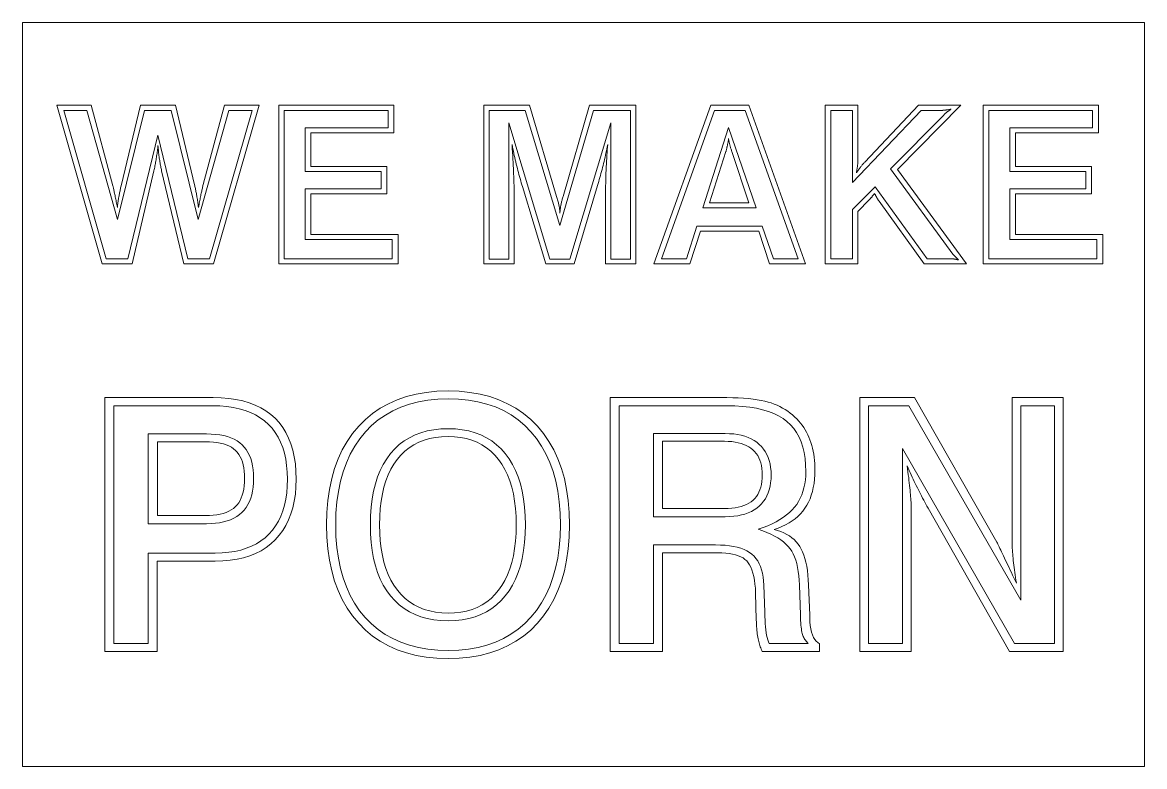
# Model space of a CAD drawing. Extents: x 18 to 197, y 25 to 142.
# Drawn here: x 18 to 88.7, y 95.1 to 142 of the extents above; entities that cross this region are included whole.
import ezdxf

# ---------------------------------------------------------------- set-up
doc = ezdxf.new("R2010")
doc.units = 0

msp = doc.modelspace()

# ---------------------------------------------------------------- linework, layer by layer
at = {"color": 7, "lineweight": 13}
for points in [[(18, 95.125595), (18, 142), (88.680244, 142), (88.680244, 95.125595)], [(23.014256, 126.788864), (20.156143, 136.788864), (22.321793, 136.788864), (23.699932, 131.710785), (23.708418, 131.673584), (23.717583, 131.632584), (23.727427, 131.587784), (23.737949, 131.539169), (23.749151, 131.486755), (23.761032, 131.430542), (23.77359, 131.370529), (23.786829, 131.306717), (23.800747, 131.239105), (23.815342, 131.167679), (23.830414, 131.093552), (23.845757, 131.017792), (23.86137, 130.940384), (23.877256, 130.861374), (23.893415, 130.780716), (23.909843, 130.698441), (23.926544, 130.614532), (23.943516, 130.528992), (23.96076, 130.441818), (23.978275, 130.353012), (23.987881, 130.42865), (23.997692, 130.503464), (24.007706, 130.577454), (24.017923, 130.65065), (24.028343, 130.723007), (24.038967, 130.794571), (24.049797, 130.865311), (24.060829, 130.935226), (24.072063, 131.004349), (24.083504, 131.072632), (24.095215, 131.140121), (24.107264, 131.206787), (24.119654, 131.272644), (24.132383, 131.337677), (24.145451, 131.401901), (24.158859, 131.465302), (24.172607, 131.527893), (24.186693, 131.589676), (24.20112, 131.650635), (24.215885, 131.710785), (25.437881, 136.788864), (27.630686, 136.788864), (28.839104, 131.771896), (28.852613, 131.716797), (28.865988, 131.660141), (28.879227, 131.601929), (28.89233, 131.54216), (28.905296, 131.48082), (28.918125, 131.417923), (28.93082, 131.353455), (28.94338, 131.287445), (28.955805, 131.219849), (28.968092, 131.150711), (28.980312, 131.079803), (28.992531, 131.006927), (29.004751, 130.932068), (29.016972, 130.855255), (29.029192, 130.776474), (29.041412, 130.695724), (29.053631, 130.612991), (29.065853, 130.528305), (29.078072, 130.44165), (29.090292, 130.353012), (29.106518, 130.441788), (29.122608, 130.528854), (29.138561, 130.614227), (29.154379, 130.697891), (29.170061, 130.779861), (29.185608, 130.860153), (29.201017, 130.938721), (29.216293, 131.01561), (29.231434, 131.090805), (29.246437, 131.164291), (29.261236, 131.235947), (29.275764, 131.305634), (29.29002, 131.373352), (29.304005, 131.439102), (29.317719, 131.502884), (29.331161, 131.564697), (29.344332, 131.624542), (29.357229, 131.682419), (29.369858, 131.738327), (29.382214, 131.792252), (30.733196, 136.788864), (32.905636, 136.788864), (30.040733, 126.788864), (28.160217, 126.788864), (26.768499, 132.66124), (26.7537, 132.72583), (26.739172, 132.791992), (26.724915, 132.859711), (26.71093, 132.928986), (26.697216, 132.999832), (26.683775, 133.072235), (26.670605, 133.146194), (26.657705, 133.221725), (26.645079, 133.298813), (26.632723, 133.377457), (26.620773, 133.457596), (26.609367, 133.539169), (26.598507, 133.622162), (26.588188, 133.706589), (26.578411, 133.792435), (26.56918, 133.8797), (26.56049, 133.968399), (26.552341, 134.058517), (26.544739, 134.15007), (26.537678, 134.243042), (26.528038, 134.159134), (26.518126, 134.07576), (26.507942, 133.992935), (26.497488, 133.91066), (26.486761, 133.828918), (26.475763, 133.747726), (26.464493, 133.667068), (26.452953, 133.58696), (26.441141, 133.507401), (26.429056, 133.428375), (26.416634, 133.349762), (26.403801, 133.271423), (26.390564, 133.193344), (26.376919, 133.11554), (26.362865, 133.03801), (26.348404, 132.960754), (26.333536, 132.883774), (26.318262, 132.807053), (26.30258, 132.730621), (26.286489, 132.654449), (24.90835, 126.788864)], [(23.265444, 127.107941), (24.643585, 127.107941), (26.537678, 134.908356), (28.424984, 127.107941), (29.789545, 127.107941), (32.471146, 136.462997), (30.997963, 136.462997), (29.063137, 129.585876), (27.365919, 136.462997), (25.68907, 136.462997), (23.991854, 129.585876), (22.057026, 136.462997), (20.59742, 136.462997)], [(34.141209, 126.788864), (34.141209, 136.788864), (41.398506, 136.788864), (41.398506, 135.050919), (36.171082, 135.050919), (36.171082, 132.919205), (40.950439, 132.919205), (40.950439, 131.20842), (36.171082, 131.20842), (36.171082, 128.635437), (41.663269, 128.635437), (41.663269, 126.788864)], [(34.487442, 127.107941), (41.296673, 127.107941), (41.296673, 128.31636), (35.818058, 128.31636), (35.818058, 131.513916), (40.60421, 131.513916), (40.60421, 132.600128), (35.818058, 132.600128), (35.818058, 135.369995), (41.031906, 135.369995), (41.031906, 136.462997), (34.487442, 136.462997)], [(47.053631, 126.788864), (47.053631, 136.788864), (49.945686, 136.788864), (51.642906, 131.045486), (51.665276, 130.970947), (51.686218, 130.899384), (51.705734, 130.830826), (51.723827, 130.765244), (51.740494, 130.702652), (51.755737, 130.643036), (51.76955, 130.586426), (51.78194, 130.532791), (51.792908, 130.482147), (51.802444, 130.434479), (51.810898, 130.388519), (51.8186, 130.342972), (51.825558, 130.297821), (51.831772, 130.253082), (51.837234, 130.208755), (51.841953, 130.164825), (51.845928, 130.121307), (51.849152, 130.078201), (51.851631, 130.035507), (51.853359, 129.99321), (51.85767, 130.043442), (51.862457, 130.093689), (51.867722, 130.143921), (51.873455, 130.194153), (51.879669, 130.2444), (51.886353, 130.294632), (51.893517, 130.344879), (51.901154, 130.395111), (51.909264, 130.445343), (51.917854, 130.49559), (51.927124, 130.546295), (51.937271, 130.597961), (51.948303, 130.650574), (51.96022, 130.704132), (51.973015, 130.758652), (51.986694, 130.814117), (52.001255, 130.870529), (52.016701, 130.927902), (52.033028, 130.986221), (52.050236, 131.045486), (53.713509, 136.788864), (56.646301, 136.788864), (56.646301, 126.788864), (54.718262, 126.788864), (54.718262, 130.373383), (54.718636, 130.599991), (54.719753, 130.823624), (54.721622, 131.044266), (54.724236, 131.261917), (54.727596, 131.476578), (54.731705, 131.688248), (54.736557, 131.896942), (54.742157, 132.102646), (54.748505, 132.305359), (54.7556, 132.505096), (54.763443, 132.701553), (54.77203, 132.894501), (54.781364, 133.083908), (54.791447, 133.269791), (54.802273, 133.452133), (54.81385, 133.630951), (54.826172, 133.806244), (54.839237, 133.977997), (54.853054, 134.146225), (54.867615, 134.310928), (54.840221, 134.174271), (54.812355, 134.038559), (54.784012, 133.903793), (54.755192, 133.769989), (54.725899, 133.637131), (54.696133, 133.505219), (54.665886, 133.374268), (54.635162, 133.244263), (54.60397, 133.115204), (54.5723, 132.987091), (54.540157, 132.859741), (54.507534, 132.732925), (54.474438, 132.606644), (54.440868, 132.480927), (54.406822, 132.355728), (54.372299, 132.231094), (54.337303, 132.106995), (54.301834, 131.983429), (54.265888, 131.860413), (54.229462, 131.737946), (52.742702, 126.788864), (50.96402, 126.788864), (49.490837, 131.656479), (49.454346, 131.780548), (49.41819, 131.90564), (49.382381, 132.031738), (49.346909, 132.158859), (49.311779, 132.287003), (49.276985, 132.416153), (49.242531, 132.546326), (49.20842, 132.677521), (49.174644, 132.809738), (49.141209, 132.942978), (49.108246, 133.07695), (49.075897, 133.211395), (49.044159, 133.346329), (49.013035, 133.481735), (48.982517, 133.617615), (48.952614, 133.753967), (48.923317, 133.890793), (48.894638, 134.028107), (48.866562, 134.165878), (48.839104, 134.304138), (48.853596, 134.058075), (48.86721, 133.822266), (48.87994, 133.59671), (48.891785, 133.381393), (48.902748, 133.176346), (48.91283, 132.981537), (48.922028, 132.796982), (48.930344, 132.622665), (48.937782, 132.458618), (48.944328, 132.304825), (48.950134, 132.158554), (48.95533, 132.017105), (48.959911, 131.880478), (48.963882, 131.748672), (48.967243, 131.621689), (48.969994, 131.499527), (48.97213, 131.382172), (48.973656, 131.269653), (48.974575, 131.161942), (48.97488, 131.059067), (48.97488, 130.373383), (48.97488, 126.788864)], [(47.406654, 127.09436), (48.628647, 127.09436), (48.628647, 135.675491), (51.228783, 127.09436), (52.477936, 127.09436), (55.064495, 135.675491), (55.064495, 127.09436), (56.300068, 127.09436), (56.300068, 136.462997), (53.978275, 136.462997), (51.853359, 129.205704), (49.667343, 136.462997), (47.406654, 136.462997)], [(57.780041, 126.788864), (61.350983, 136.788864), (63.754242, 136.788864), (67.33197, 126.788864), (65.050919, 126.788864), (64.378815, 128.845886), (60.71283, 128.845886), (60.040733, 126.788864)], [(58.24847, 127.107941), (59.82349, 127.107941), (60.47522, 129.164963), (64.602852, 129.164963), (65.302109, 127.107941), (66.85675, 127.107941), (63.516632, 136.462997), (61.588593, 136.462997)], [(68.567551, 126.788864), (68.567551, 136.788864), (70.624573, 136.788864), (70.624573, 133.292603), (70.624298, 133.264771), (70.623489, 133.235565), (70.622131, 133.205017), (70.620224, 133.173111), (70.617783, 133.139847), (70.614799, 133.105225), (70.611267, 133.069244), (70.607193, 133.031906), (70.602577, 132.99321), (70.59742, 132.953156), (70.591858, 132.912155), (70.586014, 132.870605), (70.579903, 132.828506), (70.573517, 132.785873), (70.566864, 132.742706), (70.559944, 132.698975), (70.55275, 132.654709), (70.54528, 132.609909), (70.537544, 132.56456), (70.529526, 132.518661), (70.555359, 132.5578), (70.581261, 132.596466), (70.607224, 132.634659), (70.633263, 132.672363), (70.659363, 132.70961), (70.685539, 132.746368), (70.711777, 132.782654), (70.738083, 132.818466), (70.764458, 132.853806), (70.790901, 132.888657), (70.817345, 132.922913), (70.843719, 132.956421), (70.870026, 132.989166), (70.896271, 133.021179), (70.92244, 133.052444), (70.94854, 133.082962), (70.974579, 133.112732), (71.000542, 133.141754), (71.026443, 133.170029), (71.052277, 133.197556), (74.446701, 136.788864), (77.101151, 136.788864), (73.109299, 132.742706), (77.460968, 126.788864), (74.792938, 126.788864), (71.955193, 130.73999), (71.94416, 130.755432), (71.932785, 130.771896), (71.921082, 130.789368), (71.909027, 130.807877), (71.896637, 130.827393), (71.883911, 130.847931), (71.870842, 130.869476), (71.857437, 130.892059), (71.843689, 130.915649), (71.829597, 130.940262), (71.815239, 130.965683), (71.800674, 130.991714), (71.785912, 131.018356), (71.770943, 131.045624), (71.755768, 131.073486), (71.740387, 131.101959), (71.724808, 131.131058), (71.70903, 131.160751), (71.693039, 131.191071), (71.676849, 131.222), (71.655296, 131.195145), (71.634079, 131.1689), (71.613205, 131.14328), (71.592667, 131.118256), (71.572472, 131.093857), (71.552612, 131.070053), (71.533096, 131.046875), (71.513916, 131.024307), (71.495079, 131.002335), (71.476578, 130.980988), (71.458755, 130.960587), (71.441956, 130.941483), (71.42617, 130.92366), (71.411407, 130.90712), (71.397659, 130.891891), (71.384926, 130.87793), (71.373215, 130.86528), (71.362526, 130.853897), (71.352844, 130.843826), (71.344193, 130.835022), (70.624573, 130.081467), (70.624573, 126.788864)], [(68.91378, 127.107941), (70.278343, 127.107941), (70.278343, 130.210449), (71.710793, 131.642899), (74.989815, 127.107941), (76.558044, 127.107941), (76.57193, 127.107773), (76.586418, 127.107262), (76.601532, 127.106415), (76.617241, 127.105225), (76.633575, 127.103699), (76.650513, 127.10183), (76.66806, 127.099625), (76.686218, 127.097076), (76.704987, 127.094193), (76.724365, 127.090965), (76.744431, 127.087402), (76.765236, 127.083504), (76.786797, 127.079254), (76.809097, 127.074677), (76.832146, 127.069756), (76.855942, 127.064491), (76.880478, 127.058891), (76.905769, 127.052948), (76.931801, 127.046669), (76.958588, 127.040054), (76.935745, 127.061676), (76.913376, 127.083092), (76.891479, 127.104309), (76.870056, 127.12532), (76.849121, 127.146126), (76.828651, 127.166733), (76.808655, 127.187134), (76.789139, 127.207329), (76.770096, 127.227325), (76.751526, 127.247116), (76.733643, 127.266357), (76.716629, 127.284721), (76.700516, 127.302208), (76.685272, 127.318802), (76.670914, 127.334518), (76.657425, 127.34935), (76.644836, 127.363304), (76.633133, 127.376373), (76.622299, 127.388557), (76.61235, 127.399864), (72.668022, 132.769852), (76.028511, 136.157501), (76.031296, 136.160278), (76.03421, 136.163208), (76.03727, 136.16626), (76.040459, 136.169449), (76.043793, 136.172775), (76.047249, 136.176239), (76.050842, 136.17984), (76.054581, 136.183563), (76.058456, 136.187439), (76.062454, 136.191437), (76.105835, 136.234009), (76.149078, 136.274811), (76.1922, 136.313843), (76.235168, 136.35112), (76.278, 136.386627), (76.320709, 136.420364), (76.363274, 136.452347), (76.405701, 136.482544), (76.447998, 136.511002), (76.490158, 136.537674), (76.437508, 136.528503), (76.388191, 136.52002), (76.342194, 136.512222), (76.299522, 136.505096), (76.260178, 136.498642), (76.224167, 136.492874), (76.191483, 136.487778), (76.162109, 136.483368), (76.136078, 136.47963), (76.113373, 136.476578), (76.092911, 136.473999), (76.073593, 136.47168), (76.055428, 136.46965), (76.038422, 136.46788), (76.022568, 136.4664), (76.007874, 136.465164), (75.994324, 136.464218), (75.981934, 136.463547), (75.970703, 136.463135), (75.960625, 136.462997), (74.616425, 136.462997), (70.278343, 131.907669), (70.278343, 136.462997), (68.91378, 136.462997)], [(78.520027, 126.788864), (78.520027, 136.788864), (85.777321, 136.788864), (85.777321, 135.050919), (80.549896, 135.050919), (80.549896, 132.919205), (85.329262, 132.919205), (85.329262, 131.20842), (80.549896, 131.20842), (80.549896, 128.635437), (86.042091, 128.635437), (86.042091, 126.788864)], [(78.866257, 127.107941), (85.675491, 127.107941), (85.675491, 128.31636), (80.196877, 128.31636), (80.196877, 131.513916), (84.983025, 131.513916), (84.983025, 132.600128), (80.196877, 132.600128), (80.196877, 135.369995), (85.410728, 135.369995), (85.410728, 136.462997), (78.866257, 136.462997)], [(60.848606, 130.319077), (62.477936, 135.383575), (64.215881, 130.319077)], [(61.283096, 130.638153), (63.754242, 130.638153), (62.688389, 133.862869), (62.671112, 133.913818), (62.654583, 133.96347), (62.638798, 134.011841), (62.62376, 134.058929), (62.60947, 134.104721), (62.595924, 134.149216), (62.58313, 134.192429), (62.571079, 134.234344), (62.559776, 134.274979), (62.549217, 134.314316), (62.539341, 134.352844), (62.530075, 134.391037), (62.521416, 134.428879), (62.513374, 134.4664), (62.505939, 134.503555), (62.499119, 134.54039), (62.492905, 134.576889), (62.487305, 134.613037), (62.482315, 134.648849), (62.477936, 134.684311), (62.471081, 134.638458), (62.464085, 134.593216), (62.456959, 134.548569), (62.449692, 134.504547), (62.442295, 134.461136), (62.434757, 134.418335), (62.427086, 134.376129), (62.419277, 134.334549), (62.411335, 134.293579), (62.403259, 134.25322), (62.394978, 134.213272), (62.386421, 134.173523), (62.377594, 134.133972), (62.3685, 134.094635), (62.359131, 134.055496), (62.349491, 134.016556), (62.339581, 133.977829), (62.329395, 133.939301), (62.318939, 133.900986), (62.308212, 133.862869)], [(37.155464, 110.355728), (37.175724, 111.135361), (37.236496, 111.8797), (37.337788, 112.588722), (37.479591, 113.262451), (37.661915, 113.900879), (37.88475, 114.503998), (38.148106, 115.071823), (38.451973, 115.60434), (38.79636, 116.101555), (39.181263, 116.563469), (39.602226, 116.985519), (40.054802, 117.363144), (40.538979, 117.696342), (41.054771, 117.985115), (41.602173, 118.229462), (42.181183, 118.429375), (42.791801, 118.584869), (43.434025, 118.695938), (44.107861, 118.762573), (44.813305, 118.78479), (45.516685, 118.762573), (46.188675, 118.695938), (46.829273, 118.584869), (47.43848, 118.429375), (48.016293, 118.229462), (48.562717, 117.985115), (49.077744, 117.696342), (49.561386, 117.363144), (50.01363, 116.985519), (50.434486, 116.563469), (50.819389, 116.101555), (51.163773, 115.60434), (51.467644, 115.071823), (51.730995, 114.503998), (51.953835, 113.900879), (52.136158, 113.262451), (52.277962, 112.588722), (52.379253, 111.8797), (52.440025, 111.135361), (52.460285, 110.355728), (52.440025, 109.576096), (52.379253, 108.831764), (52.277962, 108.122734), (52.136158, 107.449013), (51.953835, 106.810585), (51.730995, 106.207458), (51.467644, 105.639641), (51.163773, 105.107124), (50.819389, 104.609909), (50.434486, 104.147995), (50.01363, 103.725945), (49.561386, 103.34832), (49.077744, 103.015121), (48.562717, 102.726349), (48.016293, 102.482002), (47.43848, 102.282089), (46.829273, 102.126595), (46.188675, 102.015526), (45.516685, 101.948891), (44.813305, 101.926674), (44.107861, 101.948891), (43.434025, 102.015526), (42.791801, 102.126595), (42.181183, 102.282089), (41.602173, 102.482002), (41.054771, 102.726349), (40.538979, 103.015121), (40.054798, 103.34832), (39.602226, 103.725945), (39.181263, 104.147995), (38.79636, 104.609909), (38.451973, 105.107124), (38.148106, 105.639641), (37.88475, 106.207458), (37.661915, 106.810585), (37.479591, 107.449013), (37.337788, 108.122742), (37.236496, 108.831764), (37.175724, 109.576096)], [(23.186693, 102.372025), (23.186693, 118.372025), (30.019009, 118.372025), (30.521385, 118.358932), (30.998779, 118.319672), (31.451187, 118.254227), (31.878616, 118.162598), (32.281059, 118.0448), (32.65852, 117.900826), (33.010998, 117.730667), (33.338493, 117.534332), (33.641006, 117.311821), (33.918533, 117.063133), (34.170319, 116.789131), (34.395599, 116.490692), (34.594379, 116.167816), (34.766651, 115.820496), (34.912422, 115.448738), (35.031689, 115.052536), (35.124454, 114.631897), (35.190712, 114.186829), (35.230469, 113.717308), (35.243721, 113.223351), (35.230522, 112.741394), (35.190929, 112.281815), (35.124943, 111.844612), (35.032558, 111.429787), (34.91378, 111.037331), (34.768608, 110.667259), (34.597038, 110.319557), (34.399078, 109.99424), (34.174721, 109.691292), (33.923965, 109.410721), (33.648663, 109.154808), (33.350658, 108.925835), (33.029953, 108.723793), (32.686546, 108.548698), (32.320435, 108.400536), (31.931622, 108.279312), (31.520107, 108.185028), (31.085892, 108.117683), (30.628975, 108.077278), (30.149355, 108.063812), (26.488798, 108.063812), (26.488798, 102.372025)], [(37.731163, 110.355728), (37.749786, 109.618843), (37.805676, 108.91584), (37.898819, 108.246727), (38.029221, 107.611511), (38.196877, 107.010178), (38.401794, 106.442734), (38.643967, 105.909187), (38.923393, 105.409523), (39.240082, 104.943756), (39.594025, 104.511871), (39.98175, 104.117683), (40.39978, 103.764992), (40.848118, 103.453789), (41.326759, 103.184082), (41.835709, 102.955864), (42.374962, 102.76915), (42.944519, 102.623917), (43.544384, 102.520187), (44.174553, 102.457947), (44.83503, 102.437195), (45.485184, 102.458107), (46.106125, 102.520836), (46.697842, 102.625381), (47.260338, 102.771751), (47.793617, 102.959938), (48.297676, 103.189949), (48.772522, 103.461777), (49.21814, 103.775421), (49.634541, 104.130882), (50.021721, 104.528168), (50.375668, 104.962822), (50.692352, 105.430382), (50.971783, 105.930855), (51.213959, 106.464241), (51.418873, 107.030548), (51.586533, 107.629761), (51.71693, 108.261879), (51.810074, 108.926918), (51.865959, 109.62487), (51.88459, 110.355728), (51.866013, 111.094742), (51.810295, 111.799751), (51.717419, 112.470764), (51.587402, 113.107773), (51.420231, 113.710785), (51.215912, 114.2798), (50.974445, 114.814819), (50.695831, 115.315842), (50.380066, 115.78286), (50.027153, 116.215881), (49.640678, 116.611099), (49.22422, 116.964722), (48.777786, 117.276733), (48.301373, 117.54715), (47.794975, 117.775963), (47.258602, 117.963173), (46.692245, 118.10878), (46.095913, 118.212784), (45.469597, 118.275185), (44.813305, 118.29599), (44.16098, 118.275078), (43.537868, 118.212349), (42.943977, 118.107803), (42.379307, 117.961433), (41.843857, 117.773247), (41.337624, 117.543243), (40.860611, 117.271408), (40.412819, 116.957764), (39.99424, 116.602303), (39.604889, 116.205017), (39.248878, 115.770149), (38.930344, 115.301933), (38.649284, 114.800377), (38.405701, 114.265465), (38.199593, 113.697212), (38.030956, 113.095612), (37.899796, 112.460663), (37.80611, 111.792366), (37.749897, 111.090721)], [(55.012901, 102.372025), (55.012901, 118.372025), (61.975555, 118.372025), (62.367195, 118.369202), (62.738304, 118.360725), (63.088882, 118.346603), (63.418922, 118.326836), (63.728447, 118.301422), (64.017433, 118.270355), (64.285889, 118.233643), (64.533821, 118.191277), (64.761223, 118.143265), (64.968094, 118.089607), (65.161926, 118.02932), (65.35022, 117.961433), (65.532974, 117.885941), (65.710197, 117.802841), (65.881874, 117.712143), (66.048012, 117.613846), (66.208611, 117.507935), (66.363663, 117.394424), (66.513184, 117.273315), (66.657158, 117.1446), (66.780014, 117.02066), (66.896561, 116.892159), (67.006813, 116.759094), (67.110764, 116.621475), (67.20842, 116.479286), (67.299767, 116.332542), (67.384819, 116.181229), (67.46357, 116.02536), (67.536018, 115.864922), (67.602173, 115.699928), (67.662018, 115.530258), (67.715569, 115.355812), (67.762825, 115.176582), (67.803772, 114.992584), (67.838425, 114.803795), (67.866776, 114.610229), (67.888824, 114.411888), (67.904572, 114.208763), (67.914024, 114.000862), (67.917175, 113.788177), (67.910873, 113.498322), (67.891975, 113.219658), (67.860474, 112.952171), (67.816368, 112.695877), (67.759674, 112.450775), (67.690376, 112.216858), (67.608475, 111.994125), (67.513969, 111.782585), (67.406868, 111.582237), (67.28717, 111.393066), (67.15432, 111.214439), (67.00779, 111.0457), (66.84758, 110.886841), (66.673668, 110.737862), (66.486084, 110.59877), (66.284805, 110.469566), (66.069839, 110.350243), (65.841194, 110.240807), (65.598854, 110.141258), (65.342834, 110.05159), (65.56041, 109.992119), (65.765594, 109.922333), (65.958397, 109.842224), (66.138817, 109.751793), (66.306854, 109.651047), (66.462509, 109.539978), (66.605782, 109.418594), (66.736671, 109.286888), (66.855179, 109.144867), (66.961304, 108.992523), (67.056778, 108.8265), (67.143349, 108.643417), (67.221016, 108.443283), (67.28978, 108.226089), (67.349625, 107.991852), (67.400566, 107.740555), (67.442604, 107.472198), (67.475731, 107.186798), (67.499954, 106.884338), (67.515274, 106.564827), (67.591309, 104.663948), (67.591309, 104.652649), (67.591309, 104.64048), (67.591309, 104.627449), (67.591309, 104.613548), (67.591309, 104.59877), (67.591309, 104.58313), (67.591309, 104.56662), (67.591309, 104.54924), (67.591309, 104.530991), (67.591309, 104.511871), (67.603363, 104.250969), (67.626503, 104.011345), (67.660721, 103.793015), (67.706017, 103.595978), (67.76239, 103.420227), (67.829842, 103.265762), (67.908379, 103.132591), (67.997986, 103.020714), (68.098679, 102.930122), (68.210457, 102.860825), (68.210457, 102.372025), (64.60421, 102.372025), (64.570267, 102.444641), (64.537949, 102.519096), (64.507263, 102.595406), (64.478203, 102.673561), (64.450783, 102.753555), (64.42498, 102.835403), (64.40081, 102.919098), (64.378273, 103.004639), (64.357361, 103.092026), (64.338081, 103.181259), (64.320328, 103.274292), (64.303978, 103.373085), (64.28904, 103.477631), (64.27552, 103.587936), (64.263405, 103.704002), (64.252708, 103.825821), (64.243416, 103.9534), (64.235542, 104.086731), (64.22908, 104.225822), (64.22403, 104.370667), (64.18058, 106.06517), (64.165215, 106.355133), (64.140831, 106.625443), (64.10743, 106.876083), (64.06501, 107.107071), (64.01358, 107.31839), (63.953133, 107.510056), (63.883667, 107.68206), (63.805183, 107.834404), (63.71769, 107.967079), (63.621178, 108.080101), (63.51207, 108.178131), (63.386772, 108.265846), (63.245293, 108.343239), (63.087631, 108.410316), (62.91378, 108.467072), (62.723747, 108.513504), (62.517525, 108.549622), (62.29512, 108.575417), (62.056534, 108.590897), (61.801765, 108.596054), (58.315002, 108.596054), (58.315002, 102.372025)], [(70.741341, 102.372025), (70.741341, 118.372025), (74.195518, 118.372025), (79.376778, 109.269516), (79.407036, 109.206619), (79.441299, 109.135254), (79.479591, 109.05542), (79.521896, 108.96711), (79.56823, 108.870331), (79.618568, 108.765076), (79.672935, 108.651344), (79.731323, 108.529144), (79.793724, 108.398476), (79.860146, 108.259331), (79.929176, 108.114532), (79.999397, 107.966919), (80.070824, 107.816475), (80.143433, 107.663216), (80.217239, 107.507126), (80.292252, 107.348206), (80.368446, 107.18647), (80.445839, 107.021912), (80.524429, 106.854523), (80.60421, 106.684311), (80.576721, 106.858322), (80.550766, 107.028427), (80.526329, 107.194618), (80.503403, 107.356895), (80.48201, 107.515266), (80.462128, 107.669731), (80.443771, 107.820282), (80.426941, 107.966919), (80.411621, 108.10965), (80.397827, 108.248466), (80.385445, 108.383156), (80.374359, 108.513504), (80.364586, 108.639503), (80.356117, 108.761162), (80.348946, 108.878471), (80.343079, 108.99144), (80.338516, 109.10006), (80.335258, 109.204338), (80.333305, 109.304276), (80.332649, 109.399857), (80.332649, 118.372025), (83.558723, 118.372025), (83.558723, 102.372025), (80.18058, 102.372025), (75.04277, 111.398499), (74.973465, 111.526779), (74.904602, 111.655281), (74.836166, 111.783997), (74.768173, 111.912933), (74.700607, 112.042084), (74.633476, 112.171455), (74.566788, 112.301041), (74.500526, 112.43084), (74.4347, 112.560867), (74.369316, 112.691101), (74.304245, 112.822205), (74.239403, 112.954834), (74.174767, 113.088982), (74.110359, 113.224655), (74.046165, 113.361839), (73.982185, 113.500549), (73.918427, 113.640785), (73.854881, 113.782532), (73.791557, 113.925804), (73.728447, 114.070602), (73.75386, 113.875946), (73.777977, 113.687378), (73.800789, 113.504898), (73.822296, 113.328491), (73.842499, 113.158173), (73.861397, 112.993942), (73.87899, 112.835785), (73.895287, 112.683716), (73.910278, 112.537727), (73.923965, 112.39782), (73.936348, 112.263779), (73.947426, 112.135391), (73.957199, 112.01265), (73.965675, 111.895554), (73.972839, 111.784111), (73.978706, 111.678314), (73.983269, 111.578163), (73.986526, 111.483658), (73.988487, 111.394806), (73.989136, 111.3116), (73.989136, 102.372025)], [(23.751528, 102.882545), (25.923965, 102.882545), (25.923965, 108.574333), (30.149355, 108.574333), (30.581997, 108.586281), (30.993565, 108.622124), (31.38406, 108.68187), (31.753483, 108.765511), (32.101833, 108.873039), (32.429111, 109.004478), (32.735313, 109.159805), (33.020447, 109.339027), (33.284508, 109.542152), (33.527496, 109.769173), (33.748322, 110.018784), (33.945908, 110.289688), (34.120243, 110.581879), (34.271339, 110.895363), (34.399185, 111.230133), (34.503788, 111.586197), (34.585144, 111.963554), (34.643257, 112.36219), (34.678123, 112.782127), (34.689751, 113.223351), (34.677856, 113.670486), (34.642174, 114.095146), (34.582703, 114.497322), (34.499443, 114.877007), (34.392395, 115.234207), (34.261559, 115.568932), (34.106937, 115.881165), (33.928528, 116.170914), (33.726326, 116.438171), (33.50034, 116.682953), (33.250999, 116.904816), (32.978737, 117.103317), (32.683556, 117.278473), (32.365459, 117.430275), (32.024441, 117.558716), (31.660503, 117.663811), (31.273645, 117.745544), (30.863869, 117.803932), (30.431175, 117.838959), (29.975559, 117.850639), (23.751528, 117.850639)], [(55.577728, 102.882545), (57.750168, 102.882545), (57.750168, 109.084854), (61.649696, 109.084854), (61.96209, 109.078987), (62.256241, 109.061394), (62.532135, 109.032066), (62.789787, 108.991005), (63.02919, 108.938217), (63.250343, 108.873695), (63.453255, 108.79744), (63.637909, 108.709457), (63.804314, 108.609741), (63.952477, 108.498299), (64.084991, 108.373276), (64.204475, 108.232826), (64.310928, 108.07695), (64.404343, 107.905655), (64.484726, 107.718933), (64.552071, 107.516792), (64.606377, 107.299217), (64.647659, 107.066223), (64.675896, 106.81781), (64.691109, 106.553963), (64.756279, 104.859467), (64.758339, 104.839149), (64.760185, 104.817322), (64.761818, 104.793968), (64.763229, 104.769089), (64.764427, 104.742699), (64.765404, 104.714783), (64.766167, 104.685341), (64.766708, 104.654388), (64.767029, 104.62191), (64.767143, 104.587914), (64.775612, 104.353828), (64.787994, 104.133873), (64.804291, 103.928032), (64.824493, 103.736313), (64.84861, 103.558716), (64.876633, 103.395241), (64.908569, 103.245888), (64.944412, 103.110657), (64.984169, 102.98954), (65.027832, 102.882545), (67.493546, 102.882545), (67.445, 102.929199), (67.399269, 102.977921), (67.356361, 103.028702), (67.316277, 103.081543), (67.279022, 103.136452), (67.244591, 103.19342), (67.212975, 103.252457), (67.184196, 103.31356), (67.158234, 103.376724), (67.135094, 103.441948), (67.114243, 103.513802), (67.095123, 103.596848), (67.077744, 103.691071), (67.062103, 103.796494), (67.048203, 103.913094), (67.036034, 104.040894), (67.025604, 104.179871), (67.016914, 104.33004), (67.009964, 104.491402), (67.004753, 104.663948), (66.939575, 106.564827), (66.925835, 106.865334), (66.901993, 107.149864), (66.86805, 107.418434), (66.824005, 107.671036), (66.769859, 107.907669), (66.705605, 108.128334), (66.631256, 108.333031), (66.546799, 108.521759), (66.45224, 108.694519), (66.347588, 108.851318), (66.228813, 108.997467), (66.091896, 109.138298), (65.936836, 109.273804), (65.763634, 109.403984), (65.572304, 109.528847), (65.362823, 109.648384), (65.135208, 109.762604), (64.88945, 109.871498), (64.625549, 109.975067), (64.343513, 110.073311), (64.651894, 110.183022), (64.942673, 110.299248), (65.215858, 110.421989), (65.471443, 110.551254), (65.709435, 110.687027), (65.929832, 110.829323), (66.132622, 110.978134), (66.317825, 111.133461), (66.485428, 111.295311), (66.635437, 111.463676), (66.769585, 111.640617), (66.88961, 111.828209), (66.995514, 112.026443), (67.087303, 112.235321), (67.16497, 112.454849), (67.228516, 112.68502), (67.277931, 112.925835), (67.313232, 113.177292), (67.334419, 113.439392), (67.341476, 113.712143), (67.329643, 114.132729), (67.294121, 114.529854), (67.234917, 114.903511), (67.152046, 115.253708), (67.045486, 115.580444), (66.915245, 115.883713), (66.76133, 116.163521), (66.583733, 116.419876), (66.382454, 116.652756), (66.157501, 116.862183), (65.906586, 117.049988), (65.627426, 117.218025), (65.320023, 117.366295), (64.984383, 117.494797), (64.620499, 117.603523), (64.228378, 117.69249), (63.808006, 117.761681), (63.359398, 117.811104), (62.882553, 117.840752), (62.377457, 117.850639), (55.577728, 117.850639)], [(71.295311, 102.882545), (73.435165, 102.882545), (73.435165, 115.167679), (80.484726, 102.882545), (83.004753, 102.882545), (83.004753, 117.850639), (80.886627, 117.850639), (80.886627, 105.598091), (73.837067, 117.850639), (71.295311, 117.850639)], [(25.923965, 110.420906), (25.923965, 116.080101), (29.595383, 116.080101), (29.891541, 116.073257), (30.17173, 116.052727), (30.435955, 116.018517), (30.684208, 115.970612), (30.916496, 115.909027), (31.132818, 115.833748), (31.33317, 115.744789), (31.517555, 115.642143), (31.685974, 115.525803), (31.838425, 115.395782), (31.97567, 115.251427), (32.098465, 115.092079), (32.206818, 114.91774), (32.30072, 114.728409), (32.380177, 114.524094), (32.445187, 114.304787), (32.49575, 114.070488), (32.531868, 113.821205), (32.553535, 113.556923), (32.56076, 113.277657), (32.553375, 112.998123), (32.531216, 112.733032), (32.494286, 112.482384), (32.442581, 112.246185), (32.376102, 112.024437), (32.294853, 111.817131), (32.19883, 111.624268), (32.088036, 111.445862), (31.962471, 111.281898), (31.822132, 111.132378), (31.666912, 110.9972), (31.4967, 110.876244), (31.311501, 110.769524), (31.111309, 110.677032), (30.89613, 110.59877), (30.66596, 110.534737), (30.420801, 110.48494), (30.160652, 110.449364), (29.885513, 110.428017), (29.595383, 110.420906)], [(39.914459, 110.355728), (39.92717, 110.926537), (39.965294, 111.470192), (40.028839, 111.986687), (40.117798, 112.476028), (40.232178, 112.938217), (40.371975, 113.373245), (40.537189, 113.78112), (40.727821, 114.161842), (40.943871, 114.515404), (41.185333, 114.841812), (41.450371, 115.139), (41.737137, 115.404907), (42.04562, 115.639534), (42.375832, 115.842873), (42.727768, 116.014931), (43.101425, 116.155701), (43.496811, 116.265198), (43.913918, 116.343399), (44.352753, 116.390327), (44.813305, 116.405968), (45.269684, 116.390274), (45.704659, 116.343185), (46.118233, 116.264709), (46.510414, 116.154831), (46.881195, 116.013573), (47.230576, 115.840919), (47.558559, 115.636871), (47.865143, 115.401436), (48.15033, 115.134605), (48.41412, 114.83638), (48.654556, 114.509048), (48.869682, 114.154892), (49.059498, 113.773895), (49.224007, 113.366074), (49.363205, 112.931427), (49.477093, 112.469948), (49.565674, 111.981636), (49.628944, 111.466499), (49.666908, 110.92453), (49.679565, 110.355728), (49.666908, 109.786934), (49.628944, 109.244965), (49.565674, 108.729828), (49.477093, 108.241516), (49.363205, 107.780037), (49.224007, 107.345383), (49.059498, 106.937561), (48.869682, 106.556572), (48.654556, 106.202408), (48.41412, 105.875076), (48.15033, 105.576859), (47.865143, 105.310028), (47.558559, 105.074593), (47.230576, 104.870544), (46.881195, 104.697891), (46.510414, 104.556625), (46.118233, 104.446754), (45.704659, 104.368279), (45.269684, 104.32119), (44.813305, 104.305496), (44.352753, 104.32119), (43.913918, 104.368279), (43.496811, 104.446754), (43.101425, 104.556625), (42.727768, 104.697891), (42.375832, 104.870544), (42.04562, 105.074593), (41.737137, 105.310028), (41.450371, 105.576859), (41.185333, 105.875076), (40.943871, 106.202408), (40.727821, 106.556572), (40.537189, 106.937561), (40.371975, 107.345383), (40.232178, 107.780037), (40.117798, 108.241516), (40.028839, 108.729828), (39.965294, 109.244965), (39.92717, 109.786934)], [(40.490158, 110.355728), (40.501396, 109.835594), (40.535126, 109.339684), (40.591339, 108.867989), (40.670036, 108.420525), (40.771217, 107.997276), (40.894882, 107.598259), (41.041031, 107.223457), (41.209667, 106.872879), (41.400787, 106.546524), (41.614391, 106.244392), (41.848743, 105.968872), (42.102104, 105.722359), (42.374474, 105.504845), (42.665852, 105.31633), (42.976238, 105.156815), (43.305634, 105.026306), (43.654037, 104.924805), (44.021454, 104.852295), (44.407875, 104.808792), (44.813305, 104.794289), (45.218575, 104.808632), (45.604507, 104.851646), (45.971104, 104.923332), (46.318371, 105.023705), (46.646301, 105.15274), (46.954895, 105.310463), (47.244156, 105.496857), (47.51408, 105.711929), (47.764671, 105.955673), (47.995926, 106.228104), (48.206436, 106.527466), (48.394783, 106.852028), (48.560978, 107.20179), (48.705009, 107.576752), (48.826881, 107.976913), (48.926598, 108.402275), (49.00415, 108.852837), (49.059551, 109.328606), (49.092789, 109.829567), (49.103867, 110.355728), (49.092682, 110.877876), (49.059116, 111.375473), (49.003174, 111.848518), (48.924858, 112.29702), (48.824165, 112.72097), (48.701096, 113.120377), (48.555653, 113.495224), (48.387833, 113.845535), (48.197639, 114.171295), (47.985062, 114.472496), (47.751961, 114.746986), (47.500175, 114.992584), (47.229706, 115.209282), (46.940559, 115.397087), (46.632721, 115.556), (46.306206, 115.68602), (45.961002, 115.787148), (45.597122, 115.859383), (45.214554, 115.902725), (44.813305, 115.917168), (44.405865, 115.902779), (44.017761, 115.859604), (43.648987, 115.787636), (43.299553, 115.68689), (42.969452, 115.557358), (42.658684, 115.399048), (42.367249, 115.211945), (42.095154, 114.996056), (41.842392, 114.751389), (41.608963, 114.477928), (41.396385, 114.177643), (41.206192, 113.852486), (41.038368, 113.502449), (40.892929, 113.127541), (40.769859, 112.72776), (40.669167, 112.303101), (40.590851, 111.853569), (40.534908, 111.379166), (40.501343, 110.879883)], [(57.750168, 110.866257), (57.750168, 116.10183), (62.268837, 116.10183), (62.540504, 116.095039), (62.799347, 116.074669), (63.045372, 116.040726), (63.278587, 115.993202), (63.498978, 115.932106), (63.706558, 115.85743), (63.901314, 115.769173), (64.08326, 115.667343), (64.25238, 115.551926), (64.408691, 115.422943), (64.551094, 115.281464), (64.678505, 115.128571), (64.790932, 114.964287), (64.888367, 114.788589), (64.97081, 114.601486), (65.038261, 114.402985), (65.090729, 114.193069), (65.128197, 113.971756), (65.150688, 113.739029), (65.15818, 113.494904), (65.150787, 113.244637), (65.128632, 113.006538), (65.091698, 112.780609), (65.040001, 112.566833), (64.973518, 112.365234), (64.892273, 112.175797), (64.796249, 111.998528), (64.685455, 111.83342), (64.559891, 111.680481), (64.419548, 111.539711), (64.265091, 111.411751), (64.09716, 111.297264), (63.915764, 111.196243), (63.720894, 111.108696), (63.512558, 111.034615), (63.290756, 110.974007), (63.055473, 110.926865), (62.806732, 110.893188), (62.544518, 110.872986), (62.268837, 110.866257)], [(26.510523, 110.931427), (29.53021, 110.931427), (29.78167, 110.937019), (30.019009, 110.953804), (30.242226, 110.981773), (30.451324, 111.020935), (30.646301, 111.071274), (30.827156, 111.132813), (30.993889, 111.205536), (31.146503, 111.289444), (31.284996, 111.384544), (31.409369, 111.490829), (31.520815, 111.60939), (31.620529, 111.74131), (31.708513, 111.886597), (31.784765, 112.045235), (31.849287, 112.217239), (31.902077, 112.402603), (31.943136, 112.601326), (31.972466, 112.813408), (31.990061, 113.038857), (31.995926, 113.277657), (31.99017, 113.512283), (31.972898, 113.733871), (31.944115, 113.942421), (31.903816, 114.137947), (31.852003, 114.320427), (31.788677, 114.489876), (31.713837, 114.646294), (31.627481, 114.789673), (31.529613, 114.920021), (31.420231, 115.037331), (31.297707, 115.142586), (31.160408, 115.236763), (31.008335, 115.319855), (30.841494, 115.391876), (30.659878, 115.452812), (30.46349, 115.50267), (30.252327, 115.541451), (30.026394, 115.569145), (29.785688, 115.585762), (29.53021, 115.591309), (26.510523, 115.591309)], [(58.315002, 111.376778), (62.225388, 111.376778), (62.460335, 111.381989), (62.682907, 111.397629), (62.893089, 111.423698), (63.090889, 111.460197), (63.276306, 111.507126), (63.449341, 111.564476), (63.609993, 111.632256), (63.758263, 111.710464), (63.894142, 111.799095), (64.017647, 111.898163), (64.129097, 112.00798), (64.228813, 112.128876), (64.316795, 112.260849), (64.393051, 112.403908), (64.457565, 112.558037), (64.510361, 112.723251), (64.551422, 112.899544), (64.580742, 113.086922), (64.598343, 113.28537), (64.60421, 113.494904), (64.598236, 113.700417), (64.580315, 113.8955), (64.550438, 114.080154), (64.508621, 114.254387), (64.454849, 114.41819), (64.389137, 114.571564), (64.31147, 114.714508), (64.221863, 114.847031), (64.1203, 114.969116), (64.00679, 115.08078), (63.881439, 115.181908), (63.744354, 115.272392), (63.595543, 115.352226), (63.435005, 115.421417), (63.262726, 115.479965), (63.07872, 115.52787), (62.882988, 115.565125), (62.675514, 115.591736), (62.456322, 115.607704), (62.225388, 115.613029), (58.315002, 115.613029)]]:
    msp.add_lwpolyline(points, close=True, dxfattribs=at)

doc.saveas('drawing.dxf')
